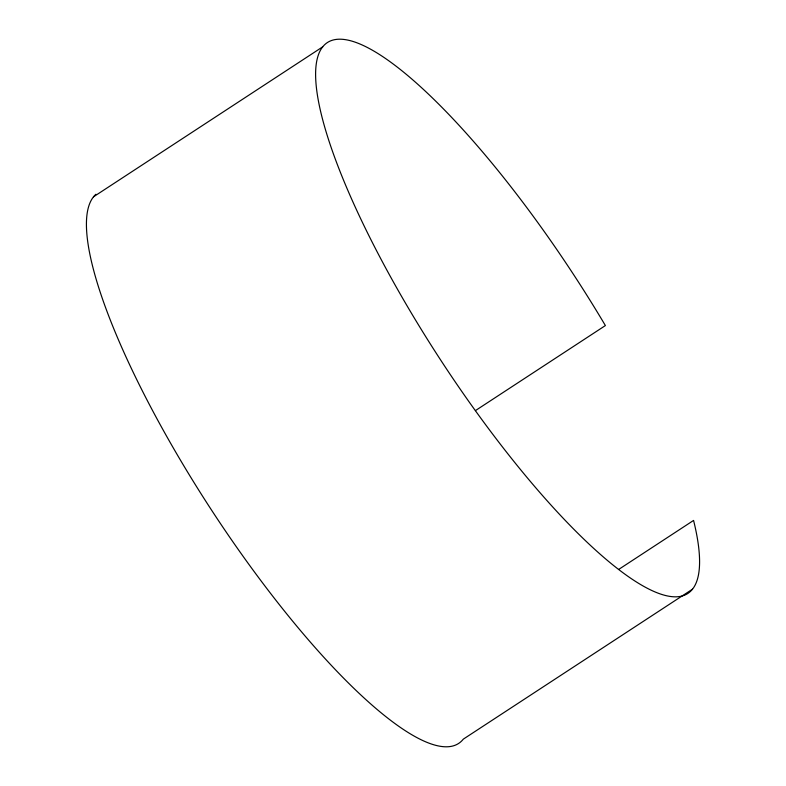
<?xml version="1.0" encoding="UTF-8"?>
<svg xmlns="http://www.w3.org/2000/svg" width="786" height="786" viewBox="0 0 786 786"><rect width="100%" height="100%" fill="white"/><g stroke="black" fill="none" stroke-linecap="round" stroke-linejoin="round"><path stroke-width="1.18" d="M93.514 196.814L322.702 46.846A329.167 79.013 56.8 0 1 605.387 325.561L475.442 410.597M618.877 569.31L693.566 520.43A329.167 79.013 56.8 0 1 505.506 450.83A329.167 79.013 56.8 0 1 322.702 46.846M692.486 589.186L463.298 739.154A329.167 79.013 56.8 0 1 222.713 526.934A329.167 79.013 56.8 0 1 95.931 194.26"/></g></svg>
